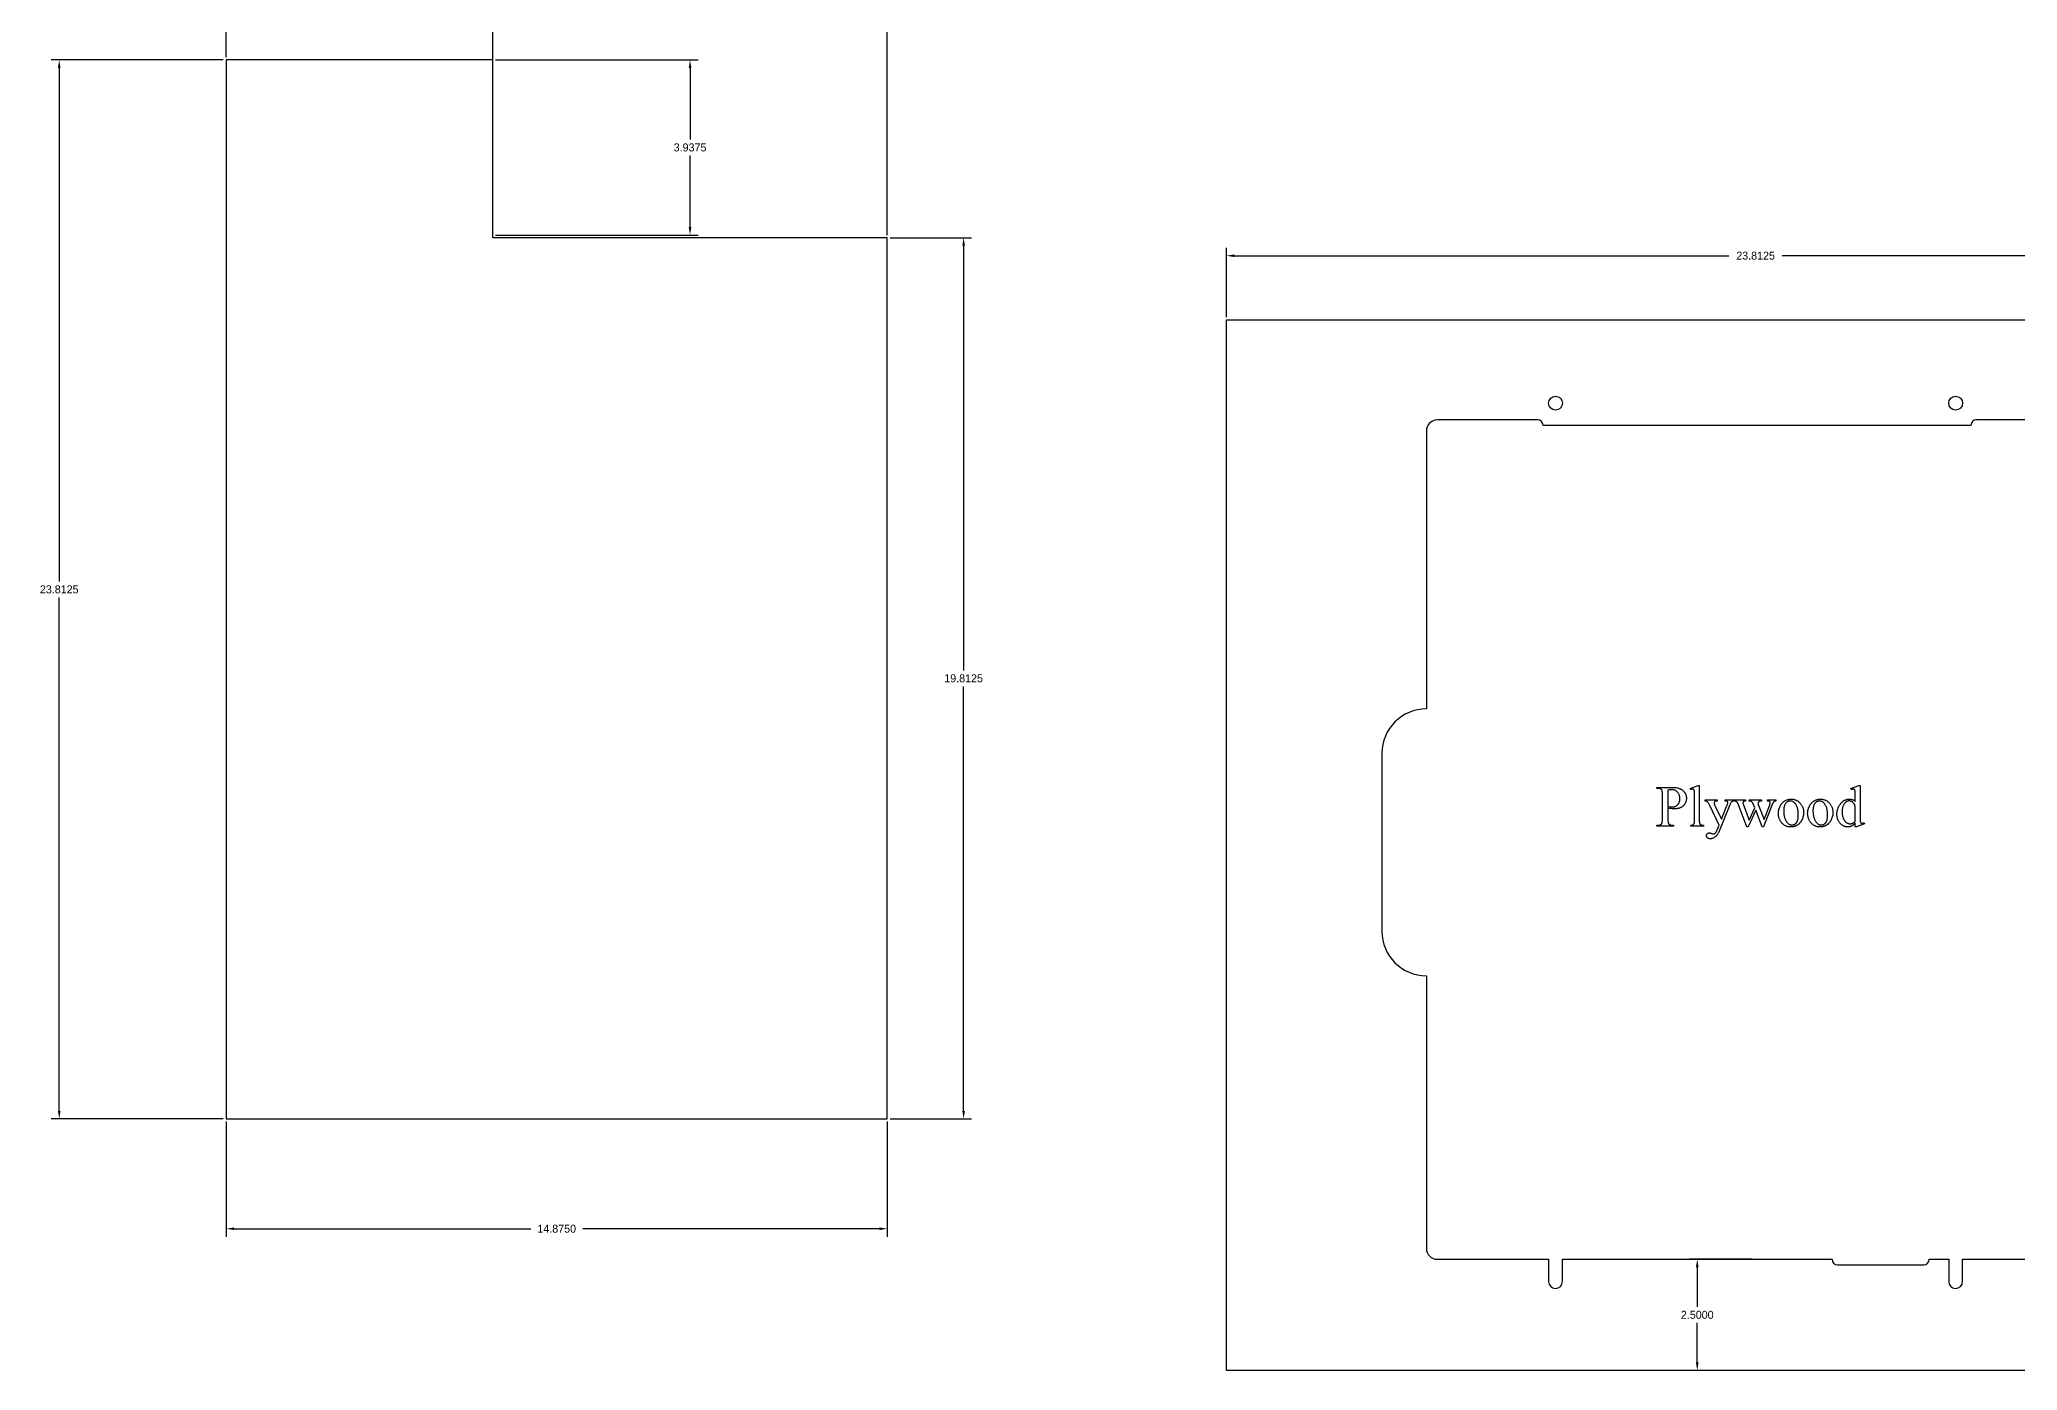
# Model space of a CAD drawing. Extents: x -4 to 200, y -54 to 66.
# Drawn here: x 28.34 to 72.83, y 17.84 to 47.77 of the extents above; entities that cross this region are included whole.
import ezdxf

# ---------------------------------------------------------------- set-up
doc = ezdxf.new("R2010")
doc.units = 0
doc.header["$MEASUREMENT"] = 0
doc.layers.get('Defpoints').update_dxf_attribs({"linetype": 'CONTINUOUS'})
doc.layers.add('Dimentions', color=7, linetype='CONTINUOUS')
doc.layers.add('LAYER_1', color=3, linetype='CONTINUOUS')
doc.dimstyles.get("Standard").update_dxf_attribs({"dimtxt": 0.18, "dimasz": 0.18, "dimexe": 0.18, "dimexo": 0.0625, "dimgap": 0.09, "dimtad": 0, "dimtih": 1, "dimtoh": 1, "dimdec": 4, "dimzin": 0, "dimdsep": 46, "dimtxsty": 'STANDARD', "dimcen": 0.09, "dimadec": 0, "dimazin": 0, "dimtfac": 1, "dimtdec": 4, "dimtofl": 0, "dimtmove": 0, "dimatfit": 3, "dimfxl": 1, "dimtolj": 1, "dimtzin": 0, "dimarcsym": 0})

# ---------------------------------------------------------------- blocks, each defined once
blk = doc.blocks.new('*D50')
at = {"layer": 'Defpoints', "color": 0}
for p in [(32.534, 23.502), (47.409, 23.502), (47.409, 21.031)]:
    blk.add_point(p, dxfattribs=at)
at = {"layer": 'Dimentions', "color": 0, "lineweight": -2}
for p, q in [((32.534, 23.44), (32.534, 20.851)), ((47.409, 23.44), (47.409, 20.851)), ((32.714, 21.031), (39.386, 21.031)), ((47.229, 21.031), (40.556, 21.031))]:
    blk.add_line(p, q, dxfattribs=at)
at = {"layer": 'Dimentions', "color": 0}
for points in [[(32.714, 21.061), (32.714, 21.001), (32.534, 21.031)], [(47.229, 21.001), (47.229, 21.061), (47.409, 21.031)]]:
    blk.add_solid(points, dxfattribs=at)
at = {"layer": 'Dimentions', "color": 0, "insert": (39.971, 21.031), "char_height": 0.18, "attachment_point": 5}
blk.add_mtext('\\A1;14.8750', dxfattribs=at)
blk = doc.blocks.new('*D59')
at = {"layer": 'Defpoints', "color": 0}
for p in [(47.409, 43.315), (47.409, 23.502), (49.126, 23.502)]:
    blk.add_point(p, dxfattribs=at)
at = {"layer": 'Dimentions', "color": 0, "lineweight": -2}
for p, q in [((47.471, 43.315), (49.306, 43.315)), ((49.126, 43.135), (49.126, 33.588)), ((49.126, 23.682), (49.126, 33.228)), ((47.471, 23.502), (49.306, 23.502))]:
    blk.add_line(p, q, dxfattribs=at)
at = {"layer": 'Dimentions', "color": 0}
for points in [[(49.156, 43.135), (49.096, 43.135), (49.126, 43.315)], [(49.096, 23.682), (49.156, 23.682), (49.126, 23.502)]]:
    blk.add_solid(points, dxfattribs=at)
at = {"layer": 'Dimentions', "color": 0, "insert": (49.126, 33.408), "char_height": 0.18, "attachment_point": 5}
blk.add_mtext('\\A1;19.8125', dxfattribs=at)
blk = doc.blocks.new('*D209')
at = {"layer": 'Defpoints', "color": 0}
for p in [(65.631, 20.345), (66.927, 20.345), (66.927, 17.845)]:
    blk.add_point(p, dxfattribs=at)
at = {"layer": 'Dimentions', "color": 0, "lineweight": -2}
for p, q in [((66.865, 20.345), (65.451, 20.345)), ((65.631, 20.165), (65.631, 19.275)), ((65.631, 18.025), (65.631, 18.915)), ((66.865, 17.845), (65.451, 17.845))]:
    blk.add_line(p, q, dxfattribs=at)
at = {"layer": 'Dimentions', "color": 0}
for points in [[(65.661, 20.165), (65.601, 20.165), (65.631, 20.345)], [(65.601, 18.025), (65.661, 18.025), (65.631, 17.845)]]:
    blk.add_solid(points, dxfattribs=at)
at = {"layer": 'Dimentions', "color": 0, "insert": (65.631, 19.095), "char_height": 0.18, "attachment_point": 5}
blk.add_mtext('\\A1;2.5000', dxfattribs=at)
blk = doc.blocks.new('*D214')
at = {"layer": 'Defpoints', "color": 0}
for p in [(78.85, 42.912), (55.038, 41.47), (78.85, 41.47)]:
    blk.add_point(p, dxfattribs=at)
at = {"layer": 'Dimentions', "color": 0, "lineweight": -2}
for p, q in [((55.038, 41.532), (55.038, 43.092)), ((55.218, 42.912), (66.344, 42.912)), ((78.67, 42.912), (67.544, 42.912)), ((78.85, 41.532), (78.85, 43.092))]:
    blk.add_line(p, q, dxfattribs=at)
at = {"layer": 'Dimentions', "color": 0}
for points in [[(55.218, 42.942), (55.218, 42.882), (55.038, 42.912)], [(78.67, 42.882), (78.67, 42.942), (78.85, 42.912)]]:
    blk.add_solid(points, dxfattribs=at)
at = {"layer": 'Dimentions', "color": 0, "insert": (66.944, 42.912), "char_height": 0.18, "attachment_point": 5}
blk.add_mtext('\\A1;23.8125', dxfattribs=at)
blk = doc.blocks.new('*D258')
at = {"layer": 'Defpoints', "color": 0}
for p in [(38.534, 50.594), (32.534, 47.315), (38.534, 47.315)]:
    blk.add_point(p, dxfattribs=at)
at = {"layer": 'Dimentions', "color": 0, "lineweight": -2}
for p, q in [((32.534, 47.377), (32.534, 50.774)), ((38.534, 47.377), (38.534, 50.774)), ((32.714, 50.594), (35.054, 50.594)), ((38.354, 50.594), (36.014, 50.594))]:
    blk.add_line(p, q, dxfattribs=at)
at = {"layer": 'Dimentions', "color": 0}
for points in [[(32.714, 50.624), (32.714, 50.564), (32.534, 50.594)], [(38.354, 50.564), (38.354, 50.624), (38.534, 50.594)]]:
    blk.add_solid(points, dxfattribs=at)
at = {"layer": 'Dimentions', "color": 0, "insert": (35.534, 50.594), "char_height": 0.18, "attachment_point": 5}
blk.add_mtext('\\A1;6.0000', dxfattribs=at)
blk = doc.blocks.new('*D259')
at = {"layer": 'Defpoints', "color": 0}
for p in [(47.409, 49.45), (38.534, 43.315), (47.409, 43.315)]:
    blk.add_point(p, dxfattribs=at)
at = {"layer": 'Dimentions', "color": 0, "lineweight": -2}
for p, q in [((38.534, 43.377), (38.534, 49.63)), ((38.714, 49.45), (42.446, 49.45)), ((47.229, 49.45), (43.496, 49.45)), ((47.409, 43.377), (47.409, 49.63))]:
    blk.add_line(p, q, dxfattribs=at)
at = {"layer": 'Dimentions', "color": 0}
for points in [[(38.714, 49.48), (38.714, 49.42), (38.534, 49.45)], [(47.229, 49.42), (47.229, 49.48), (47.409, 49.45)]]:
    blk.add_solid(points, dxfattribs=at)
at = {"layer": 'Dimentions', "color": 0, "insert": (42.971, 49.45), "char_height": 0.18, "attachment_point": 5}
blk.add_mtext('\\A1;8.8750', dxfattribs=at)
blk = doc.blocks.new('*D260')
at = {"layer": 'Defpoints', "color": 0}
for p in [(38.534, 47.315), (38.534, 43.377), (42.971, 43.377)]:
    blk.add_point(p, dxfattribs=at)
at = {"layer": 'Dimentions', "color": 0, "lineweight": -2}
for p, q in [((38.596, 47.315), (43.151, 47.315)), ((42.971, 47.135), (42.971, 45.526)), ((42.971, 43.557), (42.971, 45.166)), ((38.596, 43.377), (43.151, 43.377))]:
    blk.add_line(p, q, dxfattribs=at)
at = {"layer": 'Dimentions', "color": 0}
for points in [[(43.001, 47.135), (42.941, 47.135), (42.971, 47.315)], [(42.941, 43.557), (43.001, 43.557), (42.971, 43.377)]]:
    blk.add_solid(points, dxfattribs=at)
at = {"layer": 'Dimentions', "color": 0, "insert": (42.971, 45.346), "char_height": 0.18, "attachment_point": 5}
blk.add_mtext('\\A1;3.9375', dxfattribs=at)
blk = doc.blocks.new('*D261')
at = {"layer": 'Defpoints', "color": 0}
for p in [(32.534, 47.315), (28.779, 23.502), (32.534, 23.502)]:
    blk.add_point(p, dxfattribs=at)
at = {"layer": 'Dimentions', "color": 0, "lineweight": -2}
for p, q in [((32.471, 47.315), (28.599, 47.315)), ((28.779, 47.135), (28.779, 35.588)), ((28.779, 23.682), (28.779, 35.228)), ((32.471, 23.502), (28.599, 23.502))]:
    blk.add_line(p, q, dxfattribs=at)
at = {"layer": 'Dimentions', "color": 0}
for points in [[(28.809, 47.135), (28.749, 47.135), (28.779, 47.315)], [(28.749, 23.682), (28.809, 23.682), (28.779, 23.502)]]:
    blk.add_solid(points, dxfattribs=at)
at = {"layer": 'Dimentions', "color": 0, "insert": (28.779, 35.408), "char_height": 0.18, "attachment_point": 5}
blk.add_mtext('\\A1;23.8125', dxfattribs=at)

msp = doc.modelspace()

# ---------------------------------------------------------------- linework, layer by layer
at = {"layer": 'LAYER_1'}
for points in [[(38.53372, 43.31455), (38.53372, 47.31455), (33.02852, 47.31455), (32.53372, 47.31455), (32.53372, 23.50205), (33.0923, 23.50205), (47.40872, 23.50205), (47.40872, 43.04309), (47.40872, 43.31455)], [(78.85007, 17.84497), (55.03757, 17.84497), (55.03757, 41.46997), (78.85007, 41.46997)], [(64.97045, 30.49271), (64.97045, 30.23842), (64.97073, 30.21879), (64.97157, 30.20112), (64.97298, 30.1854), (64.97495, 30.17162), (64.97749, 30.15981), (64.98059, 30.14994), (64.98235, 30.14574), (64.98425, 30.14202), (64.98629, 30.13879), (64.98847, 30.13606), (64.99498, 30.12942), (65.00227, 30.12366), (65.01035, 30.11879), (65.01921, 30.11481), (65.02886, 30.11171), (65.03929, 30.1095), (65.05051, 30.10817), (65.06251, 30.10773), (65.09598, 30.10773), (65.09598, 30.08391), (64.72195, 30.08391), (64.72195, 30.10773), (64.75478, 30.10773), (64.76813, 30.10829), (64.77444, 30.109), (64.78049, 30.10998), (64.7863, 30.11125), (64.79187, 30.1128), (64.79719, 30.11463), (64.80226, 30.11674), (64.80709, 30.11914), (64.81167, 30.12181), (64.816, 30.12477), (64.82009, 30.12801), (64.82393, 30.13153), (64.82752, 30.13533), (64.83087, 30.13942), (64.83397, 30.14378), (64.83698, 30.14963), (64.8396, 30.15718), (64.84181, 30.16644), (64.84362, 30.17742), (64.84503, 30.1901), (64.84604, 30.2045), (64.84664, 30.2206), (64.84684, 30.23842), (64.84684, 30.80237), (64.84657, 30.82199), (64.84576, 30.83966), (64.8444, 30.85539), (64.8425, 30.86916), (64.84005, 30.88098), (64.83706, 30.89084), (64.83537, 30.89505), (64.83353, 30.89876), (64.83157, 30.90199), (64.82946, 30.90473), (64.8228, 30.91136), (64.81538, 30.91712), (64.80719, 30.92199), (64.79824, 30.92597), (64.78852, 30.92907), (64.77804, 30.93128), (64.76679, 30.93261), (64.75478, 30.93305), (64.72195, 30.93305), (64.72195, 30.95687), (65.04191, 30.95687), (65.07042, 30.95649), (65.09739, 30.95536), (65.12281, 30.95348), (65.14668, 30.95084), (65.169, 30.94744), (65.18977, 30.94329), (65.209, 30.93839), (65.22667, 30.93273), (65.23504, 30.92958), (65.24324, 30.92618), (65.25127, 30.92251), (65.25914, 30.91859), (65.26684, 30.9144), (65.27438, 30.90996), (65.28175, 30.90526), (65.28896, 30.9003), (65.29599, 30.89508), (65.30287, 30.8896), (65.30957, 30.88386), (65.31612, 30.87787), (65.32249, 30.87161), (65.3287, 30.8651), (65.34062, 30.85129), (65.34623, 30.84405), (65.35148, 30.83664), (65.35637, 30.82906), (65.3609, 30.82132), (65.36506, 30.81341), (65.36886, 30.80533), (65.37231, 30.79709), (65.37538, 30.78868), (65.3781, 30.78011), (65.38045, 30.77137), (65.38244, 30.76247), (65.38407, 30.7534), (65.38534, 30.74416), (65.38625, 30.73476), (65.38679, 30.72519), (65.38697, 30.71546), (65.3867, 30.70225), (65.38587, 30.68936), (65.38449, 30.67678), (65.38257, 30.66452), (65.38009, 30.65256), (65.37706, 30.64092), (65.37348, 30.62959), (65.36935, 30.61857), (65.36467, 30.60786), (65.35943, 30.59746), (65.35365, 30.58738), (65.34732, 30.57761), (65.34043, 30.56815), (65.333, 30.559), (65.32501, 30.55016), (65.31648, 30.54164), (65.30744, 30.53353), (65.29794, 30.52594), (65.28799, 30.51888), (65.27759, 30.51234), (65.26673, 30.50633), (65.25541, 30.50084), (65.24364, 30.49587), (65.23142, 30.49142), (65.21874, 30.4875), (65.2056, 30.4841), (65.19201, 30.48122), (65.17796, 30.47887), (65.16346, 30.47704), (65.14851, 30.47573), (65.1331, 30.47494), (65.11723, 30.47468), (65.10113, 30.47496), (65.0844, 30.47581), (65.06701, 30.47722), (65.04899, 30.47919), (65.03032, 30.48172), (65.01101, 30.48482), (64.99105, 30.48848)], [(64.97045, 30.5294), (65.00264, 30.52377), (65.03096, 30.51975), (65.04368, 30.51834), (65.05543, 30.51733), (65.06621, 30.51673), (65.07603, 30.51653), (65.08432, 30.51673), (65.09248, 30.51734), (65.10049, 30.51835), (65.10836, 30.51977), (65.11608, 30.52159), (65.12366, 30.52382), (65.1311, 30.52645), (65.13839, 30.52948), (65.14554, 30.53293), (65.15255, 30.53677), (65.15941, 30.54102), (65.16614, 30.54568), (65.17271, 30.55074), (65.17915, 30.55621), (65.18544, 30.56208), (65.19158, 30.56835), (65.19747, 30.57495), (65.20298, 30.58179), (65.2081, 30.58886), (65.21285, 30.59618), (65.21722, 30.60373), (65.2212, 30.61152), (65.22481, 30.61955), (65.22804, 30.62782), (65.23089, 30.63633), (65.23335, 30.64508), (65.23544, 30.65406), (65.23715, 30.66329), (65.23848, 30.67275), (65.23943, 30.68246), (65.24, 30.6924), (65.24019, 30.70258), (65.23983, 30.71662), (65.23874, 30.7304), (65.23693, 30.74394), (65.2344, 30.75722), (65.23114, 30.77025), (65.22715, 30.78303), (65.22245, 30.79556), (65.21701, 30.80784), (65.21092, 30.81961), (65.20422, 30.83061), (65.19692, 30.84085), (65.18901, 30.85033), (65.1805, 30.85904), (65.17139, 30.86698), (65.16167, 30.87417), (65.15135, 30.88058), (65.14055, 30.88624), (65.12938, 30.89115), (65.11785, 30.8953), (65.10596, 30.89869), (65.09371, 30.90133), (65.0811, 30.90322), (65.06812, 30.90435), (65.05478, 30.90473), (65.04628, 30.90453), (65.0372, 30.90396), (65.02753, 30.90301), (65.01728, 30.90167), (64.99503, 30.89785), (64.97045, 30.89249)], [(65.67731, 30.99936), (65.67731, 30.21717), (65.67782, 30.19182), (65.67845, 30.1809), (65.67933, 30.17114), (65.68046, 30.16255), (65.68184, 30.15513), (65.68348, 30.14887), (65.68536, 30.14378), (65.68751, 30.13941), (65.68993, 30.13531), (65.69262, 30.13148), (65.69558, 30.12793), (65.69882, 30.12464), (65.70232, 30.12163), (65.7061, 30.11889), (65.71015, 30.11642), (65.71478, 30.11423), (65.72033, 30.11234), (65.72677, 30.11073), (65.73413, 30.10942), (65.74239, 30.1084), (65.75155, 30.10767), (65.76162, 30.10723), (65.77259, 30.10709), (65.77259, 30.08391), (65.48354, 30.08391), (65.48354, 30.10709), (65.50221, 30.10761), (65.51033, 30.10826), (65.51766, 30.10918), (65.52418, 30.11036), (65.52989, 30.11179), (65.5348, 30.11349), (65.5389, 30.11546), (65.5425, 30.11772), (65.5459, 30.12032), (65.5491, 30.12327), (65.5521, 30.12656), (65.5549, 30.13019), (65.55749, 30.13416), (65.55989, 30.13848), (65.56208, 30.14314), (65.56404, 30.14852), (65.56574, 30.15501), (65.56718, 30.1626), (65.56836, 30.1713), (65.56927, 30.18111), (65.56992, 30.19202), (65.57045, 30.21717), (65.57045, 30.75279), (65.57017, 30.79788), (65.56932, 30.83335), (65.56791, 30.8592), (65.567, 30.86852), (65.56594, 30.87543), (65.56335, 30.88596), (65.56179, 30.89054), (65.56007, 30.89467), (65.55817, 30.89834), (65.5561, 30.90157), (65.55387, 30.90434), (65.55146, 30.90666), (65.54888, 30.90862), (65.54612, 30.91032), (65.5432, 30.91176), (65.54011, 30.91293), (65.53341, 30.9145), (65.52603, 30.91503), (65.5217, 30.91487), (65.51709, 30.91438), (65.50704, 30.91245), (65.49585, 30.90923), (65.48354, 30.90473), (65.47259, 30.92726), (65.64834, 30.99936)], [(69.18719, 30.15022), (69.17643, 30.13935), (69.16574, 30.12928), (69.15511, 30.12), (69.14454, 30.11151), (69.13402, 30.10382), (69.12357, 30.09693), (69.11318, 30.09083), (69.10285, 30.08552), (69.09245, 30.08092), (69.08185, 30.07693), (69.07104, 30.07355), (69.06004, 30.07079), (69.04883, 30.06865), (69.03743, 30.06711), (69.02582, 30.06619), (69.01401, 30.06588), (69.00203, 30.0662), (68.99025, 30.06715), (68.97866, 30.06872), (68.96726, 30.07093), (68.95604, 30.07377), (68.94502, 30.07725), (68.9342, 30.08135), (68.92356, 30.08608), (68.91311, 30.09145), (68.90286, 30.09744), (68.89279, 30.10407), (68.88292, 30.11133), (68.87324, 30.11922), (68.86375, 30.12774), (68.85445, 30.13689), (68.84534, 30.14668), (68.83661, 30.15696), (68.82844, 30.1676), (68.82084, 30.17859), (68.8138, 30.18995), (68.80732, 30.20167), (68.8014, 30.21375), (68.79605, 30.22618), (68.79126, 30.23898), (68.78704, 30.25214), (68.78338, 30.26565), (68.78028, 30.27953), (68.77774, 30.29376), (68.77577, 30.30836), (68.77436, 30.32331), (68.77352, 30.33862), (68.77324, 30.3543), (68.77355, 30.37007), (68.77448, 30.38567), (68.77604, 30.4011), (68.77823, 30.41636), (68.78103, 30.43146), (68.78446, 30.44638), (68.78852, 30.46114), (68.79319, 30.47573), (68.7985, 30.49015), (68.80442, 30.5044), (68.81097, 30.51849), (68.81814, 30.5324), (68.82594, 30.54615), (68.83436, 30.55973), (68.8434, 30.57314), (68.85307, 30.58638), (68.86322, 30.59912), (68.87374, 30.61105), (68.88461, 30.62215), (68.89584, 30.63243), (68.90742, 30.64188), (68.91936, 30.65052), (68.93166, 30.65833), (68.94432, 30.66532), (68.95733, 30.67149), (68.97071, 30.67683), (68.98443, 30.68136), (68.99852, 30.68506), (69.01296, 30.68793), (69.02776, 30.68999), (69.04292, 30.69122), (69.05843, 30.69164), (69.06806, 30.69144), (69.07748, 30.69086), (69.08669, 30.68989), (69.09569, 30.68854), (69.10448, 30.68679), (69.11305, 30.68466), (69.12141, 30.68215), (69.12957, 30.67924), (69.13751, 30.67595), (69.14524, 30.67227), (69.15276, 30.66821), (69.16007, 30.66375), (69.16716, 30.65891), (69.17405, 30.65368), (69.18072, 30.64807), (69.18719, 30.64206), (69.18719, 30.75086), (69.18688, 30.79653), (69.18598, 30.83246), (69.18447, 30.85866), (69.18349, 30.8681), (69.18236, 30.87511), (69.1796, 30.88577), (69.17797, 30.89041), (69.17616, 30.89459), (69.17418, 30.8983), (69.17204, 30.90155), (69.16972, 30.90433), (69.16723, 30.90666), (69.16457, 30.90862), (69.16176, 30.91032), (69.15878, 30.91176), (69.15564, 30.91293), (69.14888, 30.9145), (69.14148, 30.91503), (69.13242, 30.91438), (69.122, 30.91245), (69.11021, 30.90923), (69.09706, 30.90473), (69.08869, 30.92726), (69.26444, 30.99936), (69.29341, 30.99936), (69.29341, 30.3176), (69.29371, 30.27083), (69.29462, 30.23415), (69.29612, 30.20758), (69.29711, 30.19807), (69.29824, 30.1911), (69.30101, 30.18054), (69.30267, 30.1759), (69.30451, 30.17171), (69.30654, 30.16794), (69.30874, 30.1646), (69.31112, 30.1617), (69.31369, 30.15923), (69.31922, 30.15529), (69.32215, 30.15374), (69.3252, 30.15247), (69.32835, 30.15149), (69.33161, 30.15078), (69.33847, 30.15022), (69.343, 30.15039), (69.34789, 30.1509), (69.35875, 30.15296), (69.37106, 30.15638), (69.38483, 30.16116), (69.39191, 30.13863), (69.2168, 30.06588), (69.18719, 30.06588)], [(65.80736, 30.67361), (66.08225, 30.67361), (66.08225, 30.64979), (66.06873, 30.64979), (66.06171, 30.64959), (66.05515, 30.64901), (66.04904, 30.64802), (66.04338, 30.64665), (66.03818, 30.64489), (66.03342, 30.64273), (66.02912, 30.64018), (66.02528, 30.63724), (66.02188, 30.634), (66.01894, 30.63058), (66.01645, 30.62696), (66.01441, 30.62315), (66.01283, 30.61916), (66.0117, 30.61497), (66.01102, 30.61058), (66.01079, 30.60601), (66.01112, 30.59943), (66.01212, 30.59225), (66.01378, 30.58447), (66.0161, 30.57608), (66.01909, 30.56708), (66.02274, 30.55749), (66.02706, 30.54729), (66.03204, 30.53649), (66.1756, 30.23906), (66.30757, 30.56481), (66.31014, 30.5714), (66.31236, 30.57797), (66.31424, 30.58452), (66.31578, 30.59105), (66.31698, 30.59755), (66.31783, 30.60404), (66.31835, 30.61051), (66.31852, 30.61696), (66.31823, 30.62239), (66.31739, 30.6271), (66.31598, 30.63108), (66.31401, 30.63434), (66.31107, 30.6377), (66.30741, 30.6407), (66.30303, 30.64333), (66.29792, 30.64561), (66.2914, 30.64744), (66.28279, 30.64874), (66.27208, 30.64953), (66.25929, 30.64979), (66.25929, 30.67361), (66.45113, 30.67361), (66.45113, 30.64979), (66.43991, 30.64818), (66.43005, 30.64593), (66.42156, 30.64303), (66.41444, 30.63949), (66.40784, 30.63478), (66.40092, 30.62838), (66.39368, 30.6203), (66.38611, 30.61052), (66.38257, 30.60404), (66.37774, 30.59362), (66.37163, 30.57926), (66.36422, 30.56095), (66.1241, 29.97254), (66.11507, 29.95178), (66.10537, 29.93234), (66.10026, 29.92311), (66.09499, 29.9142), (66.08955, 29.90563), (66.08394, 29.89738), (66.07816, 29.88945), (66.07222, 29.88185), (66.0661, 29.87458), (66.05982, 29.86764), (66.05337, 29.86102), (66.04675, 29.85474), (66.03996, 29.84877), (66.033, 29.84314), (66.01898, 29.83288), (66.0051, 29.82399), (65.99134, 29.81646), (65.97772, 29.8103), (65.97095, 29.80774), (65.96422, 29.80552), (65.95752, 29.80364), (65.95086, 29.8021), (65.94423, 29.8009), (65.93763, 29.80004), (65.93106, 29.79953), (65.92452, 29.79936), (65.91524, 29.7997), (65.90638, 29.80073), (65.89794, 29.80244), (65.88992, 29.80483), (65.88233, 29.80791), (65.87516, 29.81167), (65.86841, 29.81612), (65.86208, 29.82125), (65.85634, 29.82682), (65.85138, 29.8326), (65.84717, 29.83857), (65.84373, 29.84475), (65.84106, 29.85112), (65.83914, 29.8577), (65.838, 29.86448), (65.83761, 29.87146), (65.83789, 29.87806), (65.83872, 29.88432), (65.8401, 29.89025), (65.84204, 29.89585), (65.84453, 29.90111), (65.84757, 29.90605), (65.85117, 29.91065), (65.85532, 29.91492), (65.85995, 29.91877), (65.865, 29.9221), (65.87045, 29.92492), (65.87632, 29.92723), (65.8826, 29.92903), (65.8893, 29.93031), (65.8964, 29.93108), (65.90392, 29.93133), (65.90948, 29.93111), (65.91551, 29.93045), (65.92203, 29.92934), (65.92903, 29.92779), (65.94448, 29.92337), (65.96186, 29.91717), (65.97353, 29.91295), (65.98279, 29.90993), (65.98963, 29.90812), (65.99405, 29.90752), (65.99894, 29.90783), (66.00393, 29.90876), (66.00904, 29.91032), (66.01425, 29.9125), (66.01958, 29.91531), (66.02501, 29.91874), (66.03056, 29.92279), (66.03622, 29.92747), (66.04194, 29.93305), (66.04767, 29.93978), (66.05341, 29.94769), (66.05915, 29.95676), (66.06491, 29.967), (66.07068, 29.97841), (66.07646, 29.99098), (66.08225, 30.00473), (66.1241, 30.10709), (65.91229, 30.55194), (65.90674, 30.56252), (65.89974, 30.57431), (65.89129, 30.5873), (65.88139, 30.60151), (65.87371, 30.61185), (65.86675, 30.62034), (65.86051, 30.62698), (65.855, 30.63176), (65.85101, 30.6343), (65.84647, 30.63675), (65.83568, 30.64142), (65.82265, 30.64577), (65.80736, 30.64979)], [(66.46723, 30.67361), (66.71444, 30.67361), (66.71444, 30.64979), (66.70628, 30.64904), (66.69885, 30.64806), (66.69215, 30.64686), (66.68619, 30.64544), (66.68097, 30.6438), (66.67648, 30.64194), (66.67272, 30.63986), (66.6697, 30.63756), (66.66721, 30.63501), (66.66505, 30.63221), (66.66322, 30.62914), (66.66173, 30.62581), (66.66057, 30.62222), (66.65974, 30.61837), (66.65924, 30.61425), (66.65907, 30.60988), (66.65925, 30.60476), (66.65976, 30.59937), (66.66181, 30.58783), (66.66523, 30.57523), (66.67002, 30.56159), (66.7962, 30.22232), (66.92302, 30.4985), (66.88955, 30.58541), (66.88553, 30.5947), (66.88122, 30.60324), (66.8766, 30.61103), (66.87168, 30.61808), (66.86646, 30.62439), (66.86094, 30.62995), (66.85511, 30.63477), (66.84899, 30.63885), (66.84507, 30.64099), (66.84038, 30.64291), (66.83493, 30.64461), (66.82871, 30.64609), (66.82173, 30.64735), (66.81398, 30.64838), (66.7962, 30.64979), (66.7962, 30.67361), (67.07689, 30.67361), (67.07689, 30.64979), (67.06572, 30.64911), (67.0554, 30.64802), (67.04592, 30.64653), (67.03729, 30.64464), (67.02951, 30.64235), (67.02257, 30.63965), (67.01647, 30.63655), (67.01122, 30.63305), (67.0082, 30.63029), (67.00559, 30.62714), (67.00337, 30.62361), (67.00156, 30.61969), (67.00016, 30.6154), (66.99915, 30.61072), (66.99855, 30.60566), (66.99834, 30.60022), (66.99867, 30.59374), (66.99963, 30.58718), (67.00124, 30.58054), (67.00349, 30.57382), (67.1374, 30.2352), (67.26165, 30.56159), (67.26728, 30.57809), (67.27131, 30.59282), (67.27271, 30.59951), (67.27372, 30.60577), (67.27432, 30.61159), (67.27452, 30.61696), (67.27433, 30.61998), (67.27374, 30.62291), (67.27276, 30.62577), (67.27139, 30.62855), (67.26962, 30.63124), (67.26746, 30.63386), (67.26491, 30.63639), (67.26197, 30.63885), (67.25846, 30.64113), (67.25419, 30.64315), (67.24916, 30.64491), (67.24338, 30.64641), (67.23685, 30.64765), (67.22956, 30.64862), (67.22152, 30.64934), (67.21272, 30.64979), (67.21272, 30.67361), (67.39877, 30.67361), (67.39877, 30.64979), (67.39189, 30.64851), (67.38523, 30.64677), (67.37881, 30.64457), (67.37262, 30.6419), (67.36666, 30.63878), (67.36093, 30.63518), (67.35543, 30.63113), (67.35017, 30.62661), (67.34513, 30.62163), (67.34033, 30.61619), (67.33576, 30.61029), (67.33142, 30.60392), (67.32731, 30.59709), (67.32343, 30.5898), (67.31979, 30.58204), (67.31637, 30.57382), (67.11937, 30.06588), (67.09298, 30.06588), (66.94555, 30.44249), (66.77367, 30.06588), (66.74985, 30.06588), (66.56058, 30.56159), (66.55592, 30.57286), (66.55128, 30.58318), (66.54666, 30.59254), (66.54207, 30.60094), (66.53749, 30.60839), (66.53293, 30.61489), (66.5284, 30.62042), (66.52388, 30.625), (66.51905, 30.62898), (66.51358, 30.63271), (66.50746, 30.63619), (66.5007, 30.63941), (66.4933, 30.64238), (66.48525, 30.6451), (66.47656, 30.64757), (66.46723, 30.64979)], [(67.74062, 30.69099), (67.75715, 30.69059), (67.77327, 30.6894), (67.78898, 30.68742), (67.80427, 30.68463), (67.81915, 30.68106), (67.83362, 30.67669), (67.84768, 30.67152), (67.86133, 30.66556), (67.87456, 30.65881), (67.88738, 30.65126), (67.89979, 30.64291), (67.91178, 30.63378), (67.92337, 30.62384), (67.93454, 30.61311), (67.94529, 30.60159), (67.95564, 30.58927), (67.96398, 30.57831), (67.97179, 30.56715), (67.97905, 30.55578), (67.98578, 30.54421), (67.99197, 30.53244), (67.99762, 30.52047), (68.00273, 30.5083), (68.0073, 30.49593), (68.01134, 30.48335), (68.01484, 30.47058), (68.0178, 30.4576), (68.02022, 30.44443), (68.0221, 30.43105), (68.02345, 30.41747), (68.02426, 30.40369), (68.02452, 30.3897), (68.02393, 30.36988), (68.02215, 30.34999), (68.01918, 30.33004), (68.01503, 30.31004), (68.00969, 30.28997), (68.00316, 30.26984), (67.99544, 30.24965), (67.98654, 30.2294), (67.98168, 30.21942), (67.9766, 30.20975), (67.97129, 30.20039), (67.96576, 30.19134), (67.96, 30.1826), (67.95403, 30.17418), (67.94782, 30.16607), (67.9414, 30.15827), (67.93475, 30.15078), (67.92787, 30.1436), (67.92077, 30.13673), (67.91345, 30.13018), (67.90591, 30.12394), (67.89814, 30.11801), (67.89015, 30.11239), (67.88193, 30.10709), (67.87354, 30.1021), (67.86503, 30.09743), (67.85641, 30.09308), (67.84767, 30.08906), (67.83881, 30.08536), (67.82983, 30.08198), (67.82073, 30.07892), (67.81152, 30.07618), (67.80218, 30.07377), (67.79273, 30.07168), (67.78316, 30.06991), (67.77347, 30.06846), (67.76367, 30.06733), (67.75374, 30.06653), (67.7437, 30.06605), (67.73354, 30.06588), (67.71709, 30.0663), (67.70108, 30.06754), (67.68549, 30.06962), (67.67033, 30.07252), (67.65559, 30.07626), (67.64129, 30.08082), (67.62741, 30.08622), (67.61396, 30.09244), (67.60093, 30.09949), (67.58834, 30.10738), (67.57617, 30.11609), (67.56443, 30.12563), (67.55311, 30.13601), (67.54223, 30.14721), (67.53177, 30.15924), (67.52174, 30.17211), (67.51371, 30.18338), (67.50619, 30.19482), (67.4992, 30.20643), (67.49272, 30.21822), (67.48677, 30.23017), (67.48133, 30.2423), (67.47641, 30.2546), (67.472, 30.26706), (67.46812, 30.2797), (67.46475, 30.29251), (67.4619, 30.3055), (67.45957, 30.31865), (67.45776, 30.33197), (67.45646, 30.34546), (67.45569, 30.35913), (67.45543, 30.37297), (67.45558, 30.3831), (67.45605, 30.39323), (67.45684, 30.40335), (67.45794, 30.41346), (67.45936, 30.42357), (67.46108, 30.43367), (67.46313, 30.44376), (67.46549, 30.45384), (67.46816, 30.46392), (67.47114, 30.47398), (67.47806, 30.4941), (67.48623, 30.51418), (67.49566, 30.53423), (67.50079, 30.54409), (67.50612, 30.55362), (67.51164, 30.56282), (67.51737, 30.57169), (67.52329, 30.58024), (67.52942, 30.58846), (67.53574, 30.59635), (67.54226, 30.60392), (67.54897, 30.61116), (67.55589, 30.61807), (67.56301, 30.62466), (67.57032, 30.63092), (67.57783, 30.63685), (67.58554, 30.64246), (67.59345, 30.64774), (67.60156, 30.65269), (67.6181, 30.66166), (67.63488, 30.66945), (67.64336, 30.67289), (67.6519, 30.67603), (67.6605, 30.67887), (67.66916, 30.68142), (67.67788, 30.68366), (67.68666, 30.68561), (67.6955, 30.68725), (67.70441, 30.6886), (67.71337, 30.68964), (67.72239, 30.69039), (67.73148, 30.69084)], [(67.72066, 30.64915), (67.71213, 30.64883), (67.70358, 30.64788), (67.69503, 30.64629), (67.68646, 30.64408), (67.67789, 30.64122), (67.6693, 30.63774), (67.66071, 30.63362), (67.6521, 30.62887), (67.6437, 30.62332), (67.6357, 30.61682), (67.62812, 30.60936), (67.62096, 30.60094), (67.6142, 30.59157), (67.60786, 30.58125), (67.60193, 30.56997), (67.59641, 30.55773), (67.59143, 30.54456), (67.58712, 30.53049), (67.58347, 30.51551), (67.58048, 30.49963), (67.57816, 30.48284), (67.5765, 30.46515), (67.5755, 30.44655), (67.57517, 30.42704), (67.57537, 30.41109), (67.57597, 30.39541), (67.57697, 30.38), (67.57837, 30.36488), (67.58017, 30.35003), (67.58237, 30.33546), (67.58496, 30.32116), (67.58796, 30.30714), (67.59136, 30.2934), (67.59516, 30.27993), (67.59936, 30.26674), (67.60396, 30.25383), (67.60896, 30.24119), (67.61435, 30.22883), (67.62015, 30.21675), (67.62635, 30.20494), (67.63287, 30.19364), (67.63965, 30.18306), (67.64668, 30.17322), (67.65397, 30.1641), (67.66151, 30.15571), (67.66931, 30.14806), (67.67735, 30.14113), (67.68566, 30.13493), (67.69421, 30.12946), (67.70302, 30.12472), (67.71209, 30.12071), (67.72141, 30.11743), (67.73098, 30.11487), (67.74081, 30.11305), (67.75089, 30.11196), (67.76122, 30.11159), (67.76894, 30.11179), (67.77649, 30.1124), (67.78387, 30.1134), (67.79108, 30.11481), (67.79811, 30.11662), (67.80498, 30.11883), (67.81167, 30.12145), (67.81819, 30.12447), (67.82455, 30.12789), (67.83073, 30.13171), (67.83674, 30.13594), (67.84258, 30.14056), (67.84825, 30.14559), (67.85374, 30.15102), (67.85907, 30.15686), (67.86422, 30.16309), (67.86914, 30.16982), (67.87373, 30.17713), (67.87801, 30.18501), (67.88197, 30.19347), (67.88561, 30.20251), (67.88894, 30.21213), (67.89195, 30.22233), (67.89464, 30.23311), (67.89702, 30.24446), (67.89908, 30.25639), (67.90082, 30.2689), (67.90225, 30.28199), (67.90336, 30.29566), (67.90415, 30.30991), (67.90462, 30.32473), (67.90478, 30.34013), (67.90452, 30.35951), (67.90373, 30.37836), (67.90241, 30.39669), (67.90056, 30.41449), (67.89818, 30.43177), (67.89528, 30.44853), (67.89184, 30.46476), (67.88788, 30.48048), (67.88339, 30.49567), (67.87838, 30.51033), (67.87283, 30.52447), (67.86676, 30.53809), (67.86016, 30.55119), (67.85303, 30.56377), (67.84537, 30.57582), (67.83719, 30.58734), (67.83137, 30.59483), (67.82537, 30.60183), (67.81916, 30.60835), (67.81276, 30.61438), (67.80617, 30.61993), (67.79937, 30.625), (67.79239, 30.62959), (67.7852, 30.6337), (67.77782, 30.63732), (67.77024, 30.64046), (67.76247, 30.64311), (67.7545, 30.64528), (67.74634, 30.64697), (67.73797, 30.64818), (67.72942, 30.6489)], [(68.39985, 30.69099), (68.41638, 30.69059), (68.4325, 30.6894), (68.44821, 30.68742), (68.4635, 30.68463), (68.47838, 30.68106), (68.49285, 30.67669), (68.50691, 30.67152), (68.52055, 30.66556), (68.53379, 30.65881), (68.54661, 30.65126), (68.55902, 30.64291), (68.57101, 30.63378), (68.58259, 30.62384), (68.59376, 30.61311), (68.60452, 30.60159), (68.61487, 30.58927), (68.62321, 30.57831), (68.63101, 30.56715), (68.63828, 30.55578), (68.645, 30.54421), (68.65119, 30.53244), (68.65684, 30.52047), (68.66196, 30.5083), (68.66653, 30.49593), (68.67057, 30.48335), (68.67407, 30.47058), (68.67703, 30.4576), (68.67945, 30.44443), (68.68133, 30.43105), (68.68268, 30.41747), (68.68348, 30.40369), (68.68375, 30.3897), (68.68316, 30.36988), (68.68138, 30.34999), (68.67841, 30.33004), (68.67426, 30.31004), (68.66892, 30.28997), (68.66239, 30.26984), (68.65467, 30.24965), (68.64577, 30.2294), (68.64091, 30.21942), (68.63583, 30.20975), (68.63052, 30.20039), (68.62499, 30.19134), (68.61923, 30.1826), (68.61325, 30.17418), (68.60705, 30.16607), (68.60062, 30.15827), (68.59397, 30.15078), (68.5871, 30.1436), (68.58, 30.13673), (68.57268, 30.13018), (68.56514, 30.12394), (68.55737, 30.11801), (68.54937, 30.11239), (68.54116, 30.10709), (68.53277, 30.1021), (68.52426, 30.09743), (68.51564, 30.09308), (68.50689, 30.08906), (68.49803, 30.08536), (68.48905, 30.08198), (68.47996, 30.07892), (68.47074, 30.07618), (68.46141, 30.07377), (68.45196, 30.07168), (68.44239, 30.06991), (68.4327, 30.06846), (68.42289, 30.06733), (68.41297, 30.06653), (68.40293, 30.06605), (68.39277, 30.06588), (68.37632, 30.0663), (68.3603, 30.06754), (68.34472, 30.06962), (68.32955, 30.07252), (68.31482, 30.07626), (68.30051, 30.08082), (68.28663, 30.08622), (68.27318, 30.09244), (68.26016, 30.09949), (68.24756, 30.10738), (68.23539, 30.11609), (68.22365, 30.12563), (68.21234, 30.13601), (68.20145, 30.14721), (68.19099, 30.15924), (68.18096, 30.17211), (68.17293, 30.18338), (68.16542, 30.19482), (68.15843, 30.20643), (68.15195, 30.21822), (68.14599, 30.23017), (68.14056, 30.2423), (68.13563, 30.2546), (68.13123, 30.26706), (68.12735, 30.2797), (68.12398, 30.29251), (68.12113, 30.3055), (68.1188, 30.31865), (68.11698, 30.33197), (68.11569, 30.34546), (68.11491, 30.35913), (68.11465, 30.37297), (68.11481, 30.3831), (68.11528, 30.39323), (68.11607, 30.40335), (68.11717, 30.41346), (68.11858, 30.42357), (68.12031, 30.43367), (68.12235, 30.44376), (68.12471, 30.45384), (68.12738, 30.46392), (68.13037, 30.47398), (68.13729, 30.4941), (68.14546, 30.51418), (68.15489, 30.53423), (68.16002, 30.54409), (68.16535, 30.55362), (68.17087, 30.56282), (68.1766, 30.57169), (68.18252, 30.58024), (68.18864, 30.58846), (68.19496, 30.59635), (68.20148, 30.60392), (68.2082, 30.61116), (68.21512, 30.61807), (68.22223, 30.62466), (68.22955, 30.63092), (68.23706, 30.63685), (68.24477, 30.64246), (68.25268, 30.64774), (68.26079, 30.65269), (68.27733, 30.66166), (68.29411, 30.66945), (68.30259, 30.67289), (68.31113, 30.67603), (68.31973, 30.67887), (68.32839, 30.68142), (68.33711, 30.68366), (68.34589, 30.68561), (68.35473, 30.68725), (68.36363, 30.6886), (68.3726, 30.68964), (68.38162, 30.69039), (68.3907, 30.69084)], [(68.37989, 30.64915), (68.37135, 30.64883), (68.36281, 30.64788), (68.35425, 30.64629), (68.34569, 30.64408), (68.33711, 30.64122), (68.32853, 30.63774), (68.31993, 30.63362), (68.31133, 30.62887), (68.30292, 30.62332), (68.29493, 30.61682), (68.28735, 30.60936), (68.28018, 30.60094), (68.27343, 30.59157), (68.26709, 30.58125), (68.26116, 30.56997), (68.25564, 30.55773), (68.25066, 30.54456), (68.24635, 30.53049), (68.24269, 30.51551), (68.23971, 30.49963), (68.23738, 30.48284), (68.23572, 30.46515), (68.23473, 30.44655), (68.2344, 30.42704), (68.2346, 30.41109), (68.2352, 30.39541), (68.2362, 30.38), (68.23759, 30.36488), (68.23939, 30.35003), (68.24159, 30.33546), (68.24419, 30.32116), (68.24719, 30.30714), (68.25059, 30.2934), (68.25439, 30.27993), (68.25859, 30.26674), (68.26318, 30.25383), (68.26818, 30.24119), (68.27358, 30.22883), (68.27938, 30.21675), (68.28558, 30.20494), (68.2921, 30.19364), (68.29888, 30.18306), (68.30591, 30.17322), (68.3132, 30.1641), (68.32074, 30.15571), (68.32853, 30.14806), (68.33658, 30.14113), (68.34488, 30.13493), (68.35344, 30.12946), (68.36225, 30.12472), (68.37132, 30.12071), (68.38063, 30.11743), (68.39021, 30.11487), (68.40003, 30.11305), (68.41011, 30.11196), (68.42045, 30.11159), (68.42817, 30.11179), (68.43572, 30.1124), (68.4431, 30.1134), (68.4503, 30.11481), (68.45734, 30.11662), (68.4642, 30.11883), (68.4709, 30.12145), (68.47742, 30.12447), (68.48377, 30.12789), (68.48996, 30.13171), (68.49597, 30.13594), (68.5018, 30.14056), (68.50747, 30.14559), (68.51297, 30.15102), (68.5183, 30.15686), (68.52345, 30.16309), (68.52836, 30.16982), (68.53296, 30.17713), (68.53724, 30.18501), (68.5412, 30.19347), (68.54484, 30.20251), (68.54817, 30.21213), (68.55118, 30.22233), (68.55387, 30.23311), (68.55625, 30.24446), (68.55831, 30.25639), (68.56005, 30.2689), (68.56147, 30.28199), (68.56258, 30.29566), (68.56338, 30.30991), (68.56385, 30.32473), (68.56401, 30.34013), (68.56375, 30.35951), (68.56295, 30.37836), (68.56163, 30.39669), (68.55978, 30.41449), (68.55741, 30.43177), (68.5545, 30.44853), (68.55107, 30.46476), (68.54711, 30.48048), (68.54262, 30.49567), (68.5376, 30.51033), (68.53206, 30.52447), (68.52599, 30.53809), (68.51939, 30.55119), (68.51226, 30.56377), (68.5046, 30.57582), (68.49641, 30.58734), (68.4906, 30.59483), (68.48459, 30.60183), (68.47839, 30.60835), (68.47199, 30.61438), (68.46539, 30.61993), (68.4586, 30.625), (68.45161, 30.62959), (68.44443, 30.6337), (68.43705, 30.63732), (68.42947, 30.64046), (68.4217, 30.64311), (68.41373, 30.64528), (68.40556, 30.64697), (68.3972, 30.64818), (68.38864, 30.6489)], [(69.18719, 30.19528), (69.18719, 30.49915), (69.18598, 30.50997), (69.18429, 30.52055), (69.18212, 30.53089), (69.17946, 30.54099), (69.17632, 30.55085), (69.1727, 30.56047), (69.1686, 30.56984), (69.16401, 30.57897), (69.15899, 30.58771), (69.15357, 30.59589), (69.14776, 30.60352), (69.14156, 30.6106), (69.13496, 30.61712), (69.12798, 30.62309), (69.1206, 30.62851), (69.11283, 30.63337), (69.10489, 30.63767), (69.097, 30.6414), (69.08916, 30.64455), (69.08136, 30.64713), (69.07362, 30.64914), (69.06593, 30.65057), (69.05829, 30.65143), (69.0507, 30.65172), (69.04367, 30.65152), (69.03673, 30.65093), (69.02989, 30.64993), (69.02314, 30.64854), (69.01649, 30.64675), (69.00994, 30.64457), (69.00348, 30.64199), (68.99711, 30.63901), (68.99084, 30.63563), (68.98467, 30.63185), (68.97859, 30.62768), (68.97261, 30.62311), (68.96672, 30.61815), (68.96093, 30.61278), (68.95523, 30.60702), (68.94963, 30.60086), (68.94254, 30.59225), (68.9359, 30.58316), (68.92972, 30.57358), (68.924, 30.56352), (68.91874, 30.55298), (68.91393, 30.54196), (68.90958, 30.53045), (68.90569, 30.51846), (68.90226, 30.50599), (68.89929, 30.49303), (68.89677, 30.47959), (68.89471, 30.46567), (68.89311, 30.45127), (68.89196, 30.43638), (68.89128, 30.42101), (68.89105, 30.40515), (68.89127, 30.38914), (68.89193, 30.37359), (68.89304, 30.35853), (68.89459, 30.34394), (68.89658, 30.32982), (68.89902, 30.31618), (68.90189, 30.30301), (68.90521, 30.29032), (68.90897, 30.27811), (68.91318, 30.26637), (68.91783, 30.2551), (68.92292, 30.24431), (68.92845, 30.234), (68.93442, 30.22416), (68.94084, 30.21479), (68.9477, 30.20591), (68.95483, 30.19753), (68.96206, 30.18969), (68.9694, 30.18239), (68.97683, 30.17563), (68.98437, 30.16941), (68.992, 30.16373), (68.99974, 30.1586), (69.00757, 30.154), (69.01551, 30.14995), (69.02355, 30.14643), (69.03168, 30.14346), (69.03992, 30.14103), (69.04826, 30.13913), (69.0567, 30.13778), (69.06524, 30.13697), (69.07388, 30.1367), (69.08119, 30.13693), (69.08847, 30.13762), (69.09571, 30.13876), (69.10293, 30.14036), (69.11012, 30.14242), (69.11728, 30.14494), (69.1244, 30.14791), (69.1315, 30.15135), (69.13857, 30.15524), (69.1456, 30.15958), (69.15261, 30.16439), (69.15958, 30.16965), (69.16653, 30.17537), (69.17345, 30.18155), (69.18033, 30.18819)]]:
    msp.add_lwpolyline(points, close=True, dxfattribs=at)
msp.add_lwpolyline([(73.03757, 39.21997), (71.91257, 39.21997, 0.41421356), (71.78757, 39.09497), (71.78757, 39.09497), (62.16257, 39.09497), (62.16257, 39.09497, 0.41421356), (62.03757, 39.21997), (59.78757, 39.21997, 0.41421356), (59.53757, 38.96997), (59.53757, 32.71997), (59.53757, 32.71997, 0.41421356), (58.53757, 31.71997), (58.53757, 27.71997, 0.41421356), (59.53757, 26.71997), (59.53757, 26.71997), (59.53757, 20.59497, 0.41421356), (59.78757, 20.34497), (62.28757, 20.34497), (62.28757, 19.84497, 1), (62.60007, 19.84497), (62.60007, 20.34497), (68.66257, 20.34497), (68.66257, 20.34497, 0.41421356), (68.78757, 20.21997), (70.72507, 20.21997, 0.41421356), (70.85007, 20.34497), (70.85007, 20.34497), (71.28757, 20.34497), (71.28757, 19.84497, 1), (71.60007, 19.84497), (71.60007, 20.34497), (73.03757, 20.34497)], format="xyb", dxfattribs=at)
for centre in [(62.44382, 39.59497), (71.44382, 39.59497)]:
    msp.add_circle(centre, 0.15625, dxfattribs=at)

# ---------------------------------------------------------------- dimensions: what is measured, and where the dimension line sits
at = {"layer": 'Dimentions'}
for base, p1, p2, picture, middle in [((38.53372, 50.59436), (32.53372, 47.31455), (38.53372, 47.31455), '*D258', (35.53372, 50.59436)), ((47.40872, 49.45031), (38.53372, 43.31455), (47.40872, 43.31455), '*D259', (42.97122, 49.45031)), ((78.85007, 42.91206), (55.03757, 41.46997), (78.85007, 41.46997), '*D214', (66.94382, 42.91206)), ((47.40872, 21.03069), (32.53372, 23.50205), (47.40872, 23.50205), '*D50', (39.97122, 21.03069))]:
    dim = msp.add_linear_dim(base=base, p1=p1, p2=p2, dimstyle='STANDARD', override={"dimtmove": 2}, dxfattribs=at)
    dim.commit()
    dim.dimension.update_dxf_attribs({"geometry": picture, "text_midpoint": middle})
for base, p1, p2, picture, middle in [((28.77945, 23.50205), (32.53372, 47.31455), (32.53372, 23.50205), '*D261', (28.77945, 35.4083)), ((42.97122, 43.37705), (38.53372, 47.31455), (38.53372, 43.37705), '*D260', (42.97122, 45.3458)), ((49.12581, 23.50205), (47.40872, 43.31455), (47.40872, 23.50205), '*D59', (49.12581, 33.4083)), ((65.63132, 20.34497), (66.92719, 17.84497), (66.92719, 20.34497), '*D209', (65.63132, 19.09497))]:
    dim = msp.add_linear_dim(base=base, p1=p1, p2=p2, angle=90, dimstyle='STANDARD', override={"dimtmove": 2}, dxfattribs=at)
    dim.commit()
    dim.dimension.update_dxf_attribs({"geometry": picture, "text_midpoint": middle})

doc.saveas('drawing.dxf')
